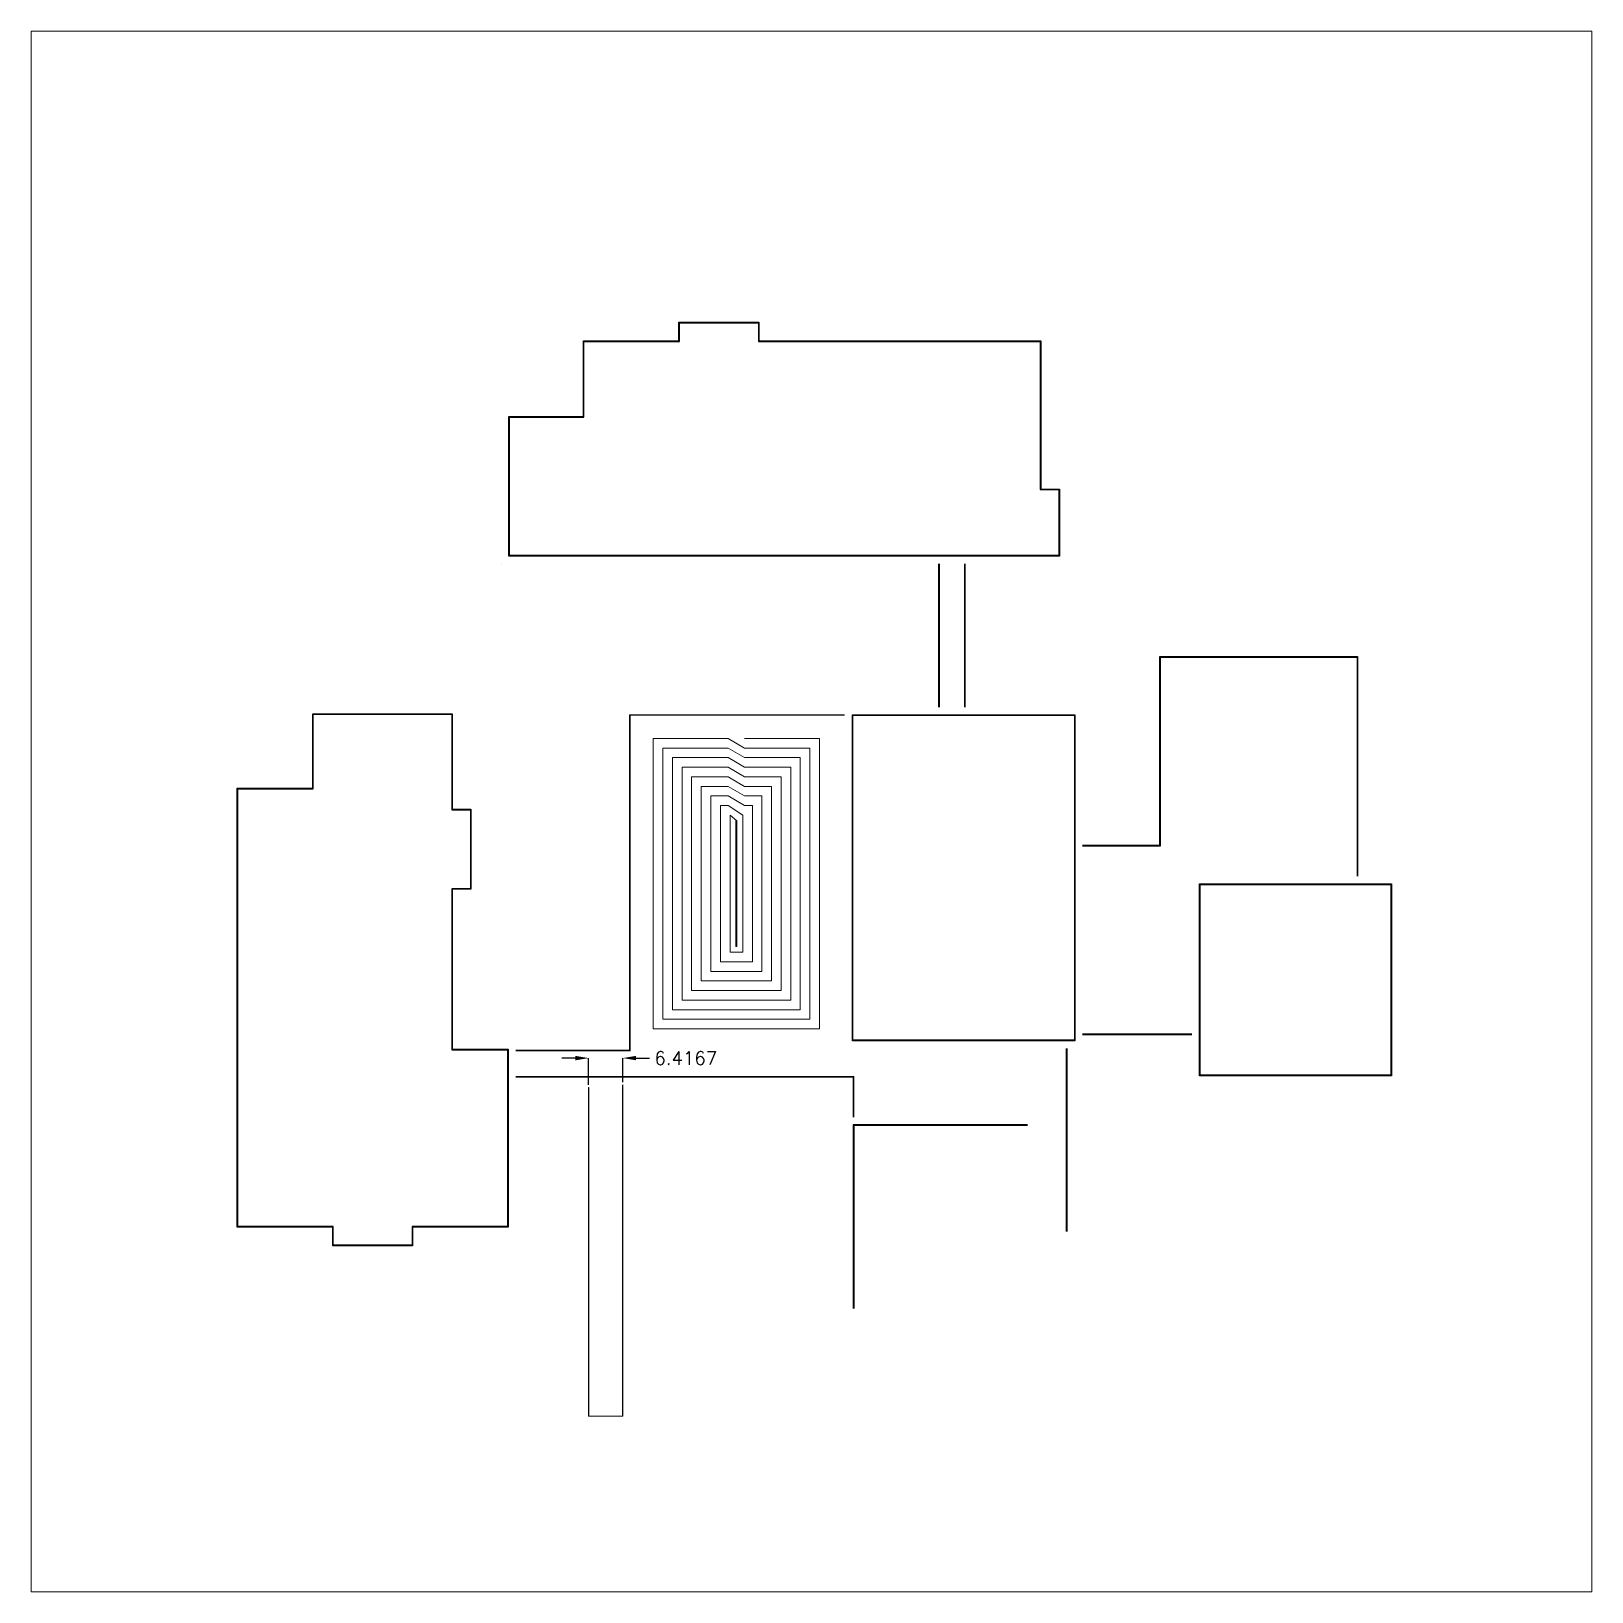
# Model space of a CAD drawing. Header units: millimetres. Extents: x -50 to 243, y 88 to 381.
import ezdxf

# ---------------------------------------------------------------- set-up
doc = ezdxf.new("R2010")
doc.units = ezdxf.units.MM
for name, color, linetype, lineweight in [('DIMENSION', 3, 'Continuous', 25), ('TOP_Full_CutOut_90_1', 7, 'Continuous', 13), ('TOP_Full_CutOut_90_2', 7, 'Continuous', 9), ('TOP_Full_CutOut_90_3', 7, 'Continuous', 9)]:
    doc.layers.add(name, color=color, linetype=linetype, lineweight=lineweight)
doc.layers.add('TOP_Full_CutOut_90', color=7, linetype='Continuous')
doc.styles.get("Standard").update_dxf_attribs({"font": 'txt.shx'})
doc.dimstyles.get("Standard").update_dxf_attribs({"dimscale": 100, "dimtxt": 2.5, "dimasz": 2.5, "dimexe": 0, "dimexo": 0.5, "dimgap": 1, "dimtad": 0, "dimtoh": 1, "dimdec": 4, "dimzin": 0, "dimdsep": 46, "dimtxsty": 'Standard', "dimcen": 2.5, "dimadec": 0, "dimazin": 0, "dimtfac": 1, "dimtdec": 4, "dimtofl": 0, "dimtmove": 0, "dimatfit": 3, "dimfxl": 1, "dimtolj": 1, "dimtzin": 0, "dimarcsym": 0})

# ---------------------------------------------------------------- blocks, each defined once
blk = doc.blocks.new('*D94')
at = {"layer": 'Defpoints', "color": 0}
for p in [(61.534697, 187.997802), (55.118028, 182.497714), (61.534697, 182.997802)]:
    blk.add_point(p, dxfattribs=at)
at = {"layer": 'DIMENSION', "color": 0, "lineweight": -2}
for p, q in [((52.618028, 187.997802), (50.118028, 187.997802)), ((55.118028, 182.997714), (55.118028, 187.997802)), ((61.534697, 183.497802), (61.534697, 187.997802)), ((64.034697, 187.997802), (66.534697, 187.997802))]:
    blk.add_line(p, q, dxfattribs=at)
at = {"layer": 'DIMENSION', "color": 0}
for points in [[(52.618028, 187.581135), (52.618028, 188.414469), (55.118028, 187.997802)], [(64.034697, 188.414469), (64.034697, 187.581135), (61.534697, 187.997802)]]:
    blk.add_solid(points, dxfattribs=at)
at = {"layer": 'DIMENSION', "color": 0, "insert": (73.36803, 187.997802), "char_height": 2.5, "attachment_point": 5}
blk.add_mtext('\\A1;6.4167', dxfattribs=at)

msp = doc.modelspace()

# ---------------------------------------------------------------- linework, layer by layer
at = {"layer": 'TOP_Full_CutOut_90', "ltscale": 0.02}
for points in [[(40.140744, 296.288999), (40.140744, 308.464162), (54.137536, 308.46436), (54.137536, 322.64748), (72.068032, 322.647444), (72.068032, 326.147431), (87.084702, 326.147432), (87.084702, 322.647445), (126.618042, 322.647497), (140.018081, 322.647483), (140.018098, 294.839085), (143.515145, 294.839088), (143.517751, 282.264199), (141.468103, 282.264199), (126.618044, 282.264126), (40.138162, 282.264087)], [(40.240744, 296.288989), (40.240744, 308.364164), (54.237536, 308.364362), (54.237536, 322.54748), (72.168032, 322.547444), (72.168032, 326.047431), (86.984702, 326.047432), (86.984702, 322.547445), (126.618042, 322.547497), (139.918081, 322.547482), (139.918098, 294.739084), (143.415165, 294.739087), (143.417731, 282.364199), (141.468102, 282.364199), (126.618044, 282.364126), (40.23818, 282.364088)], [(104.634704, 252.464482), (146.418146, 252.464482), (146.418146, 191.26358), (104.634704, 191.26358)], [(104.734704, 252.364482), (146.318146, 252.364482), (146.318146, 191.36358), (104.734704, 191.36358)], [(169.81805, 220.713987), (205.834724, 220.713987), (205.834724, 184.697314), (169.81805, 184.697314)], [(169.91805, 220.613987), (205.734724, 220.613987), (205.734724, 184.797314), (169.91805, 184.797314)]]:
    msp.add_lwpolyline(points, close=True, dxfattribs=at)
for points in [[(38.690744, 280.814087), (38.687895, 280.814087)], [(120.818042, 280.814054), (120.818042, 253.913976)], [(120.918042, 280.814054), (120.918042, 253.913976)], [(125.73471, 253.914002), (125.73471, 280.814046)], [(125.83471, 253.914002), (125.83471, 280.814046)], [(147.868214, 227.963958), (162.384721, 227.964114), (162.384722, 263.380657), (168.368033, 263.380657), (199.501383, 263.380657), (199.501383, 222.163981)], [(147.868216, 227.863958), (162.484721, 227.864116), (162.484722, 263.280657), (168.368033, 263.280657), (199.401383, 263.280657), (199.401383, 222.163981)], [(168.36805, 192.463579), (147.868146, 192.46358)], [(168.36805, 192.363579), (147.868146, 192.36358)], [(144.77638, 189.81358), (144.77638, 155.455644)], [(144.87638, 189.81358), (144.87638, 155.455644)], [(137.534527, 175.464012), (104.818077, 175.464012), (104.818077, 140.997409)], [(137.534527, 175.364012), (104.918077, 175.364012), (104.918077, 140.997409)]]:
    msp.add_lwpolyline(points, dxfattribs=at)
at = {"layer": 'TOP_Full_CutOut_90'}
for points in [[(29.518048, 234.71399), (33.018047, 234.71399), (33.018047, 219.69732), (29.518049, 219.69732), (29.518062, 189.647232), (40.018029, 189.647232), (40.018039, 176.66398), (40.018039, 156.263954), (22.084689, 156.263993), (22.084689, 152.763952), (7.068019, 152.763952), (7.068019, 156.263948), (-10.865331, 156.263987), (-10.865331, 176.66398), (-10.865332, 190.247316), (-10.865333, 238.647325), (3.31779, 238.647325), (3.317988, 252.644116), (15.493151, 252.644116), (29.518062, 252.646699)], [(29.418047, 234.61399), (32.918047, 234.61399), (32.918047, 219.79732), (29.418048, 219.79732), (29.418063, 189.547232), (39.91803, 189.547232), (39.918039, 176.663979), (39.918039, 156.363954), (21.984689, 156.363993), (21.984689, 152.863952), (7.168019, 152.863952), (7.168019, 156.363948), (-10.765331, 156.363987), (-10.765331, 176.66398), (-10.765332, 190.247316), (-10.765333, 238.547325), (3.417788, 238.547325), (3.417986, 252.544116), (15.493161, 252.544116), (29.418061, 252.54668)]]:
    msp.add_lwpolyline(points, close=True, dxfattribs=at)
at = {"layer": 'TOP_Full_CutOut_90_1', "ltscale": 0.02}
for points in [[(41.467868, 189.366022), (62.917492, 189.363801), (62.917492, 252.364482), (103.184704, 252.364482)], [(41.467878, 189.466022), (62.817492, 189.463811), (62.817492, 252.464482), (103.184704, 252.464482)], [(41.468014, 184.547541), (104.918085, 184.548347), (104.9186, 176.914052)], [(41.468016, 184.447541), (104.818091, 184.448345), (104.8186, 176.914046)]]:
    msp.add_lwpolyline(points, dxfattribs=at)
at = {"layer": 'TOP_Full_CutOut_90_1'}
msp.add_lwpolyline([(84.393382, 248.014482), (98.467499, 248.014482), (98.467499, 193.481137), (67.267492, 193.481137), (67.267492, 248.014482), (81.307184, 248.014482), (84.393382, 246.214482), (96.667499, 246.214482), (96.667499, 195.281137), (69.067492, 195.281137), (69.067492, 246.214482), (81.307184, 246.214482), (84.393382, 244.414482), (94.867499, 244.414482), (94.867499, 197.081137), (70.867492, 197.081137), (70.867492, 244.414482), (81.307184, 244.414482), (84.393382, 242.614482), (93.067499, 242.614482), (93.067499, 198.881137), (72.667492, 198.881137), (72.667492, 242.614482), (81.307184, 242.614482), (84.393382, 240.814482), (91.267499, 240.814482), (91.267499, 200.681137), (74.467492, 200.681137), (74.467492, 240.814482), (81.307184, 240.814482), (84.393382, 239.014482), (89.467499, 239.014482), (89.467499, 202.481137), (76.267492, 202.481137), (76.267492, 239.014482), (81.307184, 239.014482), (84.393382, 237.214482), (87.667499, 237.214482), (87.667499, 204.281137), (78.067492, 204.281137), (78.067492, 237.214482), (81.307184, 237.214482), (84.393382, 235.414482), (85.867499, 235.414482), (85.867499, 206.081137), (79.867492, 206.081137), (79.867492, 235.414482), (81.307184, 235.414482), (84.067499, 233.614482), (84.067499, 207.881137), (81.667492, 207.881137), (81.667492, 233.614482), (82.967499, 232.514482), (82.967499, 208.981137), (82.767492, 208.981137), (82.767492, 232.514482)], dxfattribs=at)
at = {"layer": 'TOP_Full_CutOut_90_2'}
msp.add_lwpolyline([(61.484697, 182.997789), (61.484697, 177.297313), (61.484697, 120.797303), (55.168028, 120.797303), (55.168028, 182.497715), (55.118028, 182.497714), (55.118028, 120.747303), (61.534697, 120.747303), (61.534697, 182.997802)], dxfattribs=at)
at = {"layer": 'TOP_Full_CutOut_90_3'}
msp.add_lwpolyline([(243.466712, 87.797431), (-49.533288, 87.797431), (-49.533288, 380.797431), (243.466712, 380.797431)], close=True, dxfattribs=at)

# ---------------------------------------------------------------- dimensions: what is measured, and where the dimension line sits
at = {"layer": 'DIMENSION'}
dim = msp.add_linear_dim(base=(61.534697, 187.997802), p1=(55.118028, 182.497714), p2=(61.534697, 182.997802), dimstyle='Standard', override={"dimscale": 1, "dimlfac": 1, "dimtxsty": 'Standard', "dimsah": 1, "dimtolj": 1}, dxfattribs=at)
dim.commit()
dim.dimension.update_dxf_attribs({"geometry": '*D94', "text_midpoint": (73.36803, 187.997802)})

doc.saveas('drawing.dxf')
